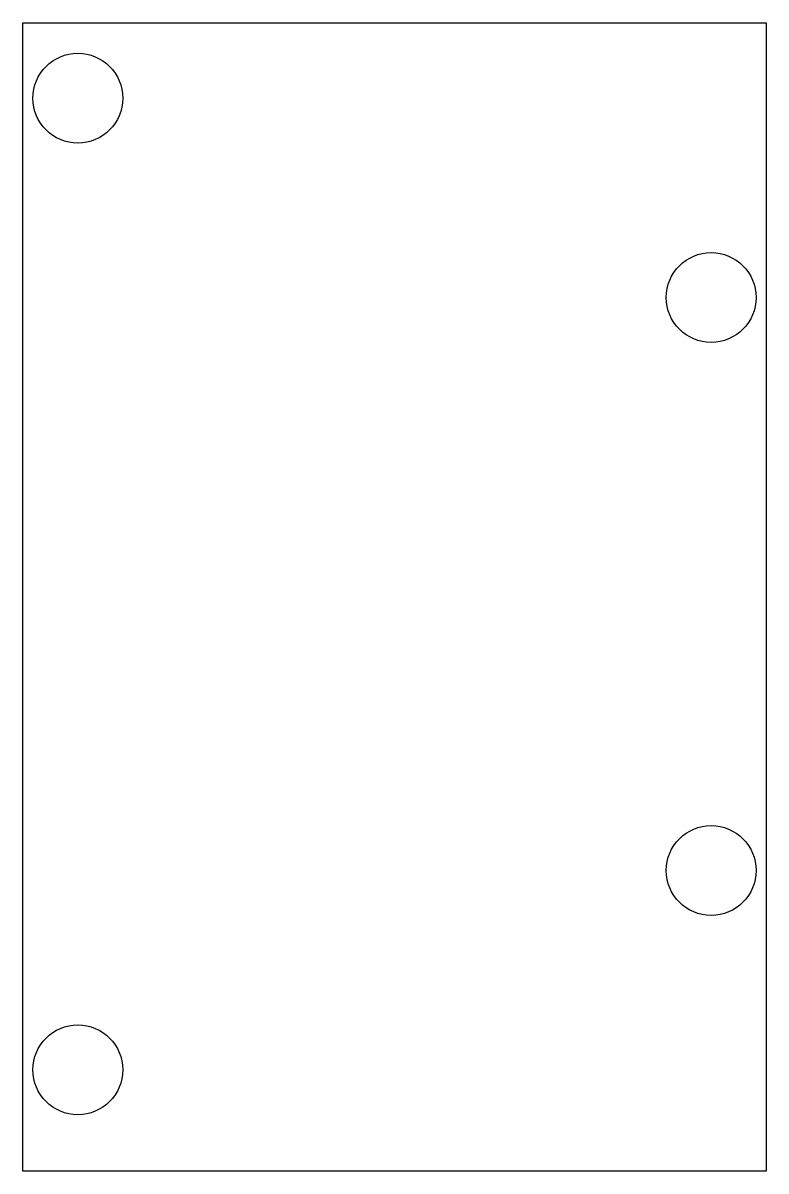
# Model space of a CAD drawing. Extents: x -66 to -28.2, y -10 to 48.5.
import ezdxf

# ---------------------------------------------------------------- set-up
doc = ezdxf.new("R2010")
doc.units = 0
doc.header["$MEASUREMENT"] = 0
doc.layers.add('2D', color=7, linetype='CONTINUOUS')

# ---------------------------------------------------------------- blocks, each defined once
blk = doc.blocks.new('SHAPE2DVIEW007')
at = {"layer": '2D', "color": 1}
for p, q in [((-66.05, -10), (-66.05, 48.5254)), ((-66.05, 48.5254), (-28.204, 48.5254)), ((-28.204, 48.5254), (-28.204, -10)), ((-28.204, -10), (-66.05, -10))]:
    blk.add_line(p, q, dxfattribs=at)
for centre in [(-63.256, 44.69), (-30.998, 34.53), (-30.998, 5.32), (-63.256, -4.84)]:
    blk.add_circle(centre, 2.2895, dxfattribs=at)

msp = doc.modelspace()

# ---------------------------------------------------------------- block references
at = {"layer": '2D', "color": 1}
msp.add_blockref('SHAPE2DVIEW007', (0, 0), dxfattribs=at)

doc.saveas('drawing.dxf')
